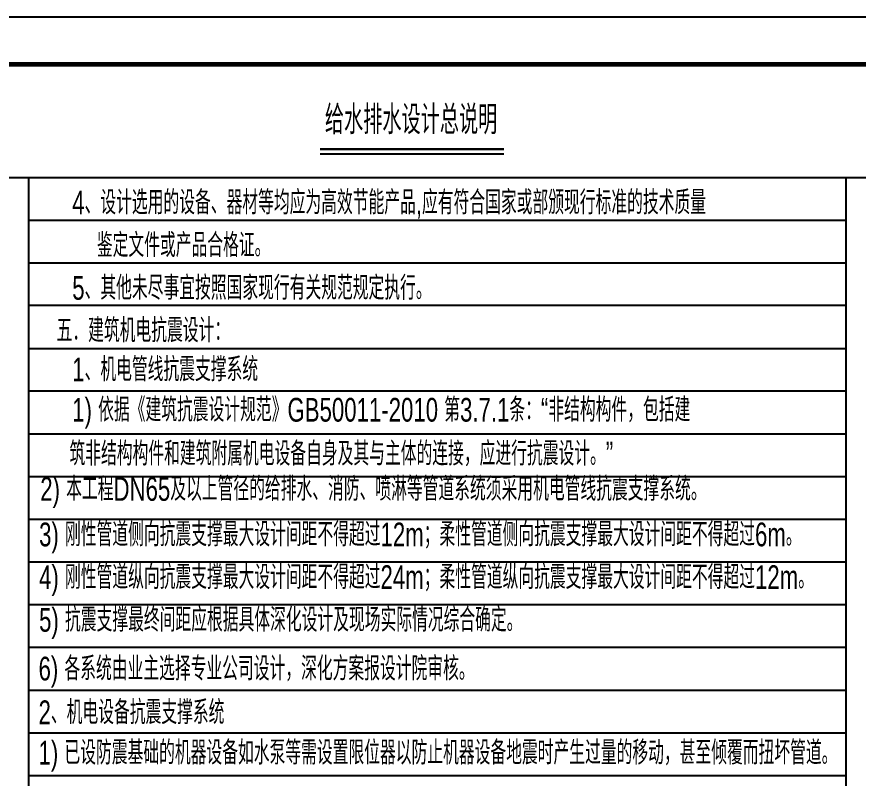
# Model space of a CAD drawing. Extents: x 14033796 to 29392202, y -1365078 to -465345.
# Drawn here: x 14612299 to 14630032, y -588987 to -572943 of the extents above; entities that cross this region are included whole.
import ezdxf
from ezdxf.enums import TextEntityAlignment as Align

# ---------------------------------------------------------------- set-up
doc = ezdxf.new("R2010")
doc.units = 0
doc.header["$LTSCALE"] = 1000
doc.header["$MEASUREMENT"] = 0
for name, color, linetype in [('JZ_0', 7, 'Continuous'), ('JZ_TEXT', 42, 'Continuous'), ('TK', 4, 'Continuous')]:
    doc.layers.add(name, color=color, linetype=linetype)
doc.styles.add('DXF', font='ros.shx', dxfattribs={"width": 0.7, "bigfont": 'hzs.shx'})

# ---------------------------------------------------------------- blocks, each defined once
blk = doc.blocks.new('GeYuanFrame_50786743', base_point=(20.09, 4.53))
at = {"layer": 'TK'}
blk.add_lwpolyline([(20.09, 4.53), (20.09, 598.53), (861.09, 598.53), (861.09, 4.53)], close=True, dxfattribs=at)
at = {"layer": 'TK', "const_width": 1}
blk.add_lwpolyline([(45.09, 588.53), (851.09, 588.53), (851.09, 14.53), (45.09, 14.53)], close=True, dxfattribs=at)

msp = doc.modelspace()

# ---------------------------------------------------------------- linework, layer by layer
at = {"layer": 'JZ_0', "color": 8}
for p, q in [((14594816.1, -576329.2), (14647515.5, -576329.2)), ((14612549.4, -624717.3), (14612549.4, -576329.2)), ((14629782.4, -624717.3), (14629782.4, -576329.2)), ((14612549.4, -577229.2), (14629782.4, -577229.2)), ((14612549.4, -578129.2), (14629782.4, -578129.2)), ((14629782.4, -579029.2), (14612549.4, -579029.2)), ((14612549.4, -579929.2), (14629782.4, -579929.2)), ((14629782.4, -580829.2), (14612549.4, -580829.2)), ((14612549.4, -581729.2), (14629782.4, -581729.2)), ((14612549.4, -582629.2), (14629782.4, -582629.2)), ((14612549.4, -583529.2), (14629782.4, -583529.2)), ((14612549.4, -584429.2), (14629782.4, -584429.2)), ((14612549.4, -585329.2), (14629782.4, -585329.2)), ((14612549.4, -586229.2), (14629782.4, -586229.2)), ((14612549.4, -587129.2), (14629782.4, -587129.2)), ((14612549.4, -588029.2), (14629782.4, -588029.2)), ((14612549.4, -588929.2), (14629782.4, -588929.2))]:
    msp.add_line(p, q, dxfattribs=at)
at = {"layer": 'JZ_TEXT'}
msp.add_line((14618691.3, -575832.5), (14622564.1, -575832.5), dxfattribs=at)
at = {"layer": 'JZ_TEXT', "const_width": 50}
msp.add_lwpolyline([(14618691.3, -575733.1), (14622564.1, -575733.1)], dxfattribs=at)

# ---------------------------------------------------------------- block references
at = {"xscale": 100, "yscale": 100, "zscale": 100}
msp.add_blockref('GeYuanFrame_50786743', (14592316.1, -632342.5), dxfattribs=at)

# ---------------------------------------------------------------- texts
at = {"layer": 'JZ_TEXT', "style": 'DXF', "width": 0.7}
msp.add_text('给水排水设计总说明', height=607.14, dxfattribs=at).set_placement((14620609.1, -575597.4), align=Align.BOTTOM_CENTER)
for s, p in [('4、设计选用的设备、器材等均应为高效节能产品,应有符合国家或部颁现行标准的技术质量', (14613467, -577105.2)), ('鉴定文件或产品合格证。', (14613986.6, -578005.2)), ('5、其他未尽事宜按照国家现行有关规范规定执行。', (14613467, -578905.2)), ('五．建筑机电抗震设计：', (14613137.5, -579800.9)), ('1、机电管线抗震支撑系统', (14613467, -580622.5)), ('1) 依据《建筑抗震设计规范》GB50011-2010 第3.7.1条：“非结构构件，包括建', (14613467, -581473.5)), ('筑非结构构件和建筑附属机电设备自身及其与主体的连接，应进行抗震设计。”', (14613408.8, -582398.6)), ('2) 本工程DN65及以上管径的给排水、消防、喷淋等管道系统须采用机电管线抗震支撑系统。', (14612793.2, -583141.9)), ('3) 刚性管道侧向抗震支撑最大设计间距不得超过12m；柔性管道侧向抗震支撑最大设计间距不得超过6m。', (14612768.6, -584100.7)), ('4) 刚性管道纵向抗震支撑最大设计间距不得超过24m；柔性管道纵向抗震支撑最大设计间距不得超过12m。', (14612768.6, -585000.7)), ('5) 抗震支撑最终间距应根据具体深化设计及现场实际情况综合确定。', (14612768.6, -585900.7)), ('6) 各系统由业主选择专业公司设计，深化方案报设计院审核。', (14612757.1, -586928)), ('2、机电设备抗震支撑系统', (14612757.1, -587849.1)), ('1) 已设防震基础的机器设备如水泵等需设置限位器以防止机器设备地震时产生过量的移动，甚至倾覆而扭坏管道。', (14612757.1, -588700.1))]:
    msp.add_text(s, height=500, dxfattribs=at).set_placement(p)

doc.saveas('drawing.dxf')
